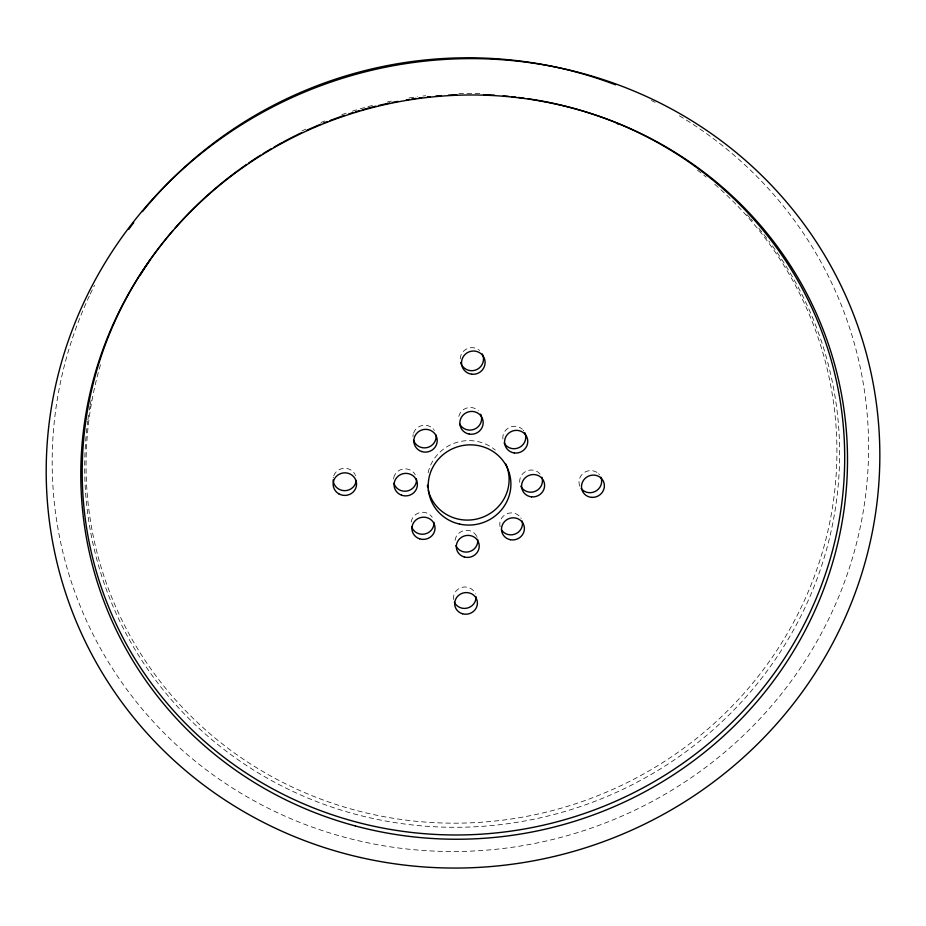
<?xml version="1.0" encoding="UTF-8"?>
<svg xmlns="http://www.w3.org/2000/svg" width="926" height="926" viewBox="0 0 926 926"><rect width="100%" height="100%" fill="white"/><g stroke="black" fill="none" stroke-linecap="round" stroke-linejoin="round"><path stroke-width="0.69" stroke-dasharray="4.63 3.47" d="M772.377 245.841A378.526 365.677 -16.8 0 1 551.757 815.088A378.526 365.677 -16.8 0 1 87.738 421.064M87.924 419.686A378.526 365.677 -16.8 0 1 88.919 412.788M89.359 410.033A378.526 365.677 -16.8 0 1 90.053 405.901M90.297 404.523A378.526 365.677 -16.8 0 1 91.061 400.402M746.981 214.601A378.526 365.677 -16.8 0 1 749.782 217.703M750.708 218.756A378.526 365.677 -16.8 0 1 752.549 220.851M758.822 228.282A378.526 365.677 -16.8 0 1 769.923 242.496M428.113 472.769A41.08 39.621 -16.8 0 1 495.329 450.094M458.798 416.434A11.61 11.297 -19.9 0 1 478.348 410.75M412.973 436.632A11.598 11.286 -12.3 0 1 413.181 434.514M413.552 433.136A11.598 11.286 -12.3 0 1 432.535 428.24M433.055 428.738A11.598 11.286 -12.3 0 1 433.53 429.27M433.97 429.826A11.598 11.286 -12.3 0 1 434.375 430.416M393.504 479.089A11.54 11.147 -9.1 0 1 393.596 478.395M393.724 477.7A11.54 11.147 -9.1 0 1 415.276 474.864M411.19 522.033A11.459 10.996 -10.9 0 1 432.234 517.275M455.094 540.344A11.401 10.892 -15 0 1 476.589 536.142M476.878 536.767A11.401 10.892 -15 0 1 477.133 537.404M500.098 526.732A11.401 10.904 -19.6 0 1 520.435 517.333M520.829 517.9A11.401 10.904 -19.6 0 1 521.176 518.479M519.706 482.296A11.471 11.019 -23.3 0 1 540.645 474.806M502.876 439.017A11.563 11.181 -24.3 0 1 522.322 429.247M523.283 430.277A11.563 11.181 -24.3 0 1 523.722 430.833M460.187 358.883A11.714 11.494 -25.7 0 1 478.545 349.634M479.124 350.063A11.714 11.494 -25.7 0 1 479.691 350.526M579.803 486.138A11.459 10.95 -28.2 0 1 598.092 473.29M598.601 473.765A11.459 10.95 -28.2 0 1 599.504 474.795M453.566 599.562A11.297 10.707 -13.8 0 1 462.028 587.339A11.297 10.707 -13.8 0 1 475.362 593.936M333.221 477.851A11.598 11.193 -1.7 0 1 333.348 477.156M333.742 475.802A11.598 11.193 -1.7 0 1 354.994 474.332M355.306 474.969A11.598 11.193 -1.7 0 1 355.584 475.617M679.418 115.819A409.338 395.703 -16.8 0 1 814.336 645.885A409.338 395.703 -16.8 0 1 273.077 810.62A409.338 395.703 -16.8 0 1 89.66 295.313M90.25 294.051A409.338 395.703 -16.8 0 1 94.521 285.335M651.383 100.483A409.338 395.703 -16.8 0 1 655.122 102.369M738.022 206.429A376.477 363.837 -16.8 0 1 546.34 812.114A376.477 363.837 -16.8 0 1 101.385 361.672M301.911 130.948A376.477 363.837 -16.8 0 1 305.684 129.177M320.975 122.521A376.477 363.837 -16.8 0 1 324.852 120.947M341.798 114.662A376.477 363.837 -16.8 0 1 347.065 112.879M352.366 111.178A376.477 363.837 -16.8 0 1 373.78 105.124M387.334 101.976A376.477 363.837 -16.8 0 1 391.409 101.119M409.199 97.936A376.477 363.837 -16.8 0 1 417.452 96.744M422.962 96.049A376.477 363.837 -16.8 0 1 425.717 95.737M458.914 93.48A376.477 363.837 -16.8 0 1 482.434 93.607M697.405 170.118A376.477 363.837 -16.8 0 1 706.214 177.086M714.791 184.32A376.477 363.837 -16.8 0 1 737.061 205.422"/><path stroke-width="1.39" d="M139.907 275.589A378.526 365.677 -16.8 0 1 150.174 259.928M616.866 123.181A378.526 365.677 -16.8 0 1 619.529 124.304M505.804 463.972A41.08 39.621 -16.8 0 1 480.907 517.865A41.08 39.621 -16.8 0 1 428.263 490.12M427.754 487.689A41.08 39.621 -16.8 0 1 427.407 485.212M481.219 415.589A11.61 11.297 -19.9 0 1 459.713 424.039M480.744 414.246A11.61 11.297 -19.9 0 1 480.999 414.906M436.065 435.046A11.598 11.286 -12.3 0 1 413.528 440.116M416.469 478.869A11.54 11.147 -9.1 0 1 393.909 483.256M433.958 522.461A11.459 10.996 -10.9 0 1 411.653 526.813M477.642 539.383A11.401 10.892 -15 0 1 455.939 545.703M522.183 521.025A11.401 10.904 -19.6 0 1 501.464 529.857M541.884 477.272A11.471 11.019 -23.3 0 1 542.092 477.932M542.254 478.615A11.471 11.019 -23.3 0 1 520.829 486.266M524.787 432.65A11.563 11.181 -24.3 0 1 519.347 447.478A11.563 11.181 -24.3 0 1 504.138 443.01M482.319 353.94A11.714 11.494 -25.7 0 1 477.353 369.277A11.714 11.494 -25.7 0 1 461.75 365.11M461.403 364.485A11.714 11.494 -25.7 0 1 460.616 362.471M600.881 477.168A11.459 10.95 -28.2 0 1 581.181 488.511M475.941 596.552A11.297 10.707 -13.8 0 1 467.399 608.069A11.297 10.707 -13.8 0 1 454.33 602.132M356.244 480.455A11.598 11.193 -1.7 0 1 344.403 490.676A11.598 11.193 -1.7 0 1 333.105 479.957M528.167 98.769A382.345 369.092 -16.8 0 1 821.767 584.41A382.345 369.092 -16.8 0 1 271.816 788.385A382.345 369.092 -16.8 0 1 173 230.505M174.817 228.409A382.345 369.092 -16.8 0 1 238.584 170.118M239.718 169.296A382.345 369.092 -16.8 0 1 246.605 164.434M248.92 162.837A382.345 369.092 -16.8 0 1 260.692 155.14M263.088 153.658A382.345 369.092 -16.8 0 1 271.538 148.577M273.969 147.153A382.345 369.092 -16.8 0 1 282.592 142.349M283.831 141.678A382.345 369.092 -16.8 0 1 301.459 132.765M306.575 130.381A382.345 369.092 -16.8 0 1 320.836 124.188M323.463 123.123A382.345 369.092 -16.8 0 1 327.399 121.561M330.038 120.554A382.345 369.092 -16.8 0 1 344.68 115.287M348.708 113.956A382.345 369.092 -16.8 0 1 352.748 112.659M355.445 111.826A382.345 369.092 -16.8 0 1 359.508 110.611M362.228 109.824A382.345 369.092 -16.8 0 1 375.887 106.177M378.63 105.506A382.345 369.092 -16.8 0 1 389.661 103.017M392.439 102.439A382.345 369.092 -16.8 0 1 397.983 101.362M406.329 99.881A382.345 369.092 -16.8 0 1 409.118 99.429M411.908 98.989A382.345 369.092 -16.8 0 1 416.098 98.376M418.899 97.994A382.345 369.092 -16.8 0 1 421.7 97.635M427.303 96.975A382.345 369.092 -16.8 0 1 430.115 96.674M435.729 96.119A382.345 369.092 -16.8 0 1 441.355 95.656M448.381 95.193A382.345 369.092 -16.8 0 1 456.819 94.799M483.534 94.753A382.345 369.092 -16.8 0 1 494.762 95.274M503.154 95.876A382.345 369.092 -16.8 0 1 508.733 96.385M511.522 96.663A382.345 369.092 -16.8 0 1 515.689 97.126M518.467 97.45A382.345 369.092 -16.8 0 1 524.023 98.168M128.702 229.405A409.338 395.703 -16.8 0 1 133.738 222.634M142.454 211.568A409.338 395.703 -16.8 0 1 615.524 84.798M616.566 123.158A376.477 363.837 -16.8 0 1 619.205 124.281M459.516 524.07A41.485 39.992 -16.8 0 0 509.312 473.151A41.485 39.992 -16.8 0 0 439.804 457.675A41.485 39.992 -16.8 0 0 459.516 524.07M469.285 434.109A11.725 11.401 -19.9 0 0 482.539 418.911A11.725 11.401 -19.9 0 0 462.664 415.508A11.725 11.401 -19.9 0 0 469.285 434.109M421.608 451.529A11.725 11.39 -12.3 0 0 437.037 438.53A11.725 11.39 -12.3 0 0 417.927 432.153A11.725 11.39 -12.3 0 0 421.608 451.529M401.537 495.19A11.656 11.251 -9.2 0 0 417.256 482.782A11.656 11.251 -9.2 0 0 398.435 475.941A11.656 11.251 -9.2 0 0 401.537 495.19M419.617 538.816A11.575 11.089 -10.9 0 0 434.838 526.095A11.575 11.089 -10.9 0 0 415.971 519.949A11.575 11.089 -10.9 0 0 419.617 538.816M464.204 556.954A11.517 10.996 -15 0 0 478.997 543.863A11.517 10.996 -15 0 0 460.095 538.365A11.517 10.996 -15 0 0 464.204 556.954M510.353 539.719A11.517 11.008 -19.5 0 0 523.908 525.343A11.517 11.008 -19.5 0 0 504.566 521.558A11.517 11.008 -19.5 0 0 510.353 539.719M531.536 496.857A11.587 11.124 -23.3 0 0 543.759 481.196A11.587 11.124 -23.3 0 0 524 479.124A11.587 11.124 -23.3 0 0 531.536 496.857M514.243 452.941A11.679 11.286 -24.2 0 0 527.033 437.454A11.679 11.286 -24.2 0 0 507.205 434.699A11.679 11.286 -24.2 0 0 514.243 452.941M338.719 493.766A11.714 11.297 -1.8 0 0 356.556 484.391A11.714 11.297 -1.8 0 0 339.252 474.205A11.714 11.297 -1.8 0 0 338.719 493.766M471.797 374.22A11.83 11.598 -25.5 0 0 484.194 358.015A11.83 11.598 -25.5 0 0 463.938 355.723A11.83 11.598 -25.5 0 0 471.797 374.22M591.98 497.389A11.575 11.043 -28.1 0 0 603.312 481.103A11.575 11.043 -28.1 0 0 583.53 480.235A11.575 11.043 -28.1 0 0 591.98 497.389M462.502 613.776A11.413 10.799 -13.8 0 0 477.179 600.893A11.413 10.799 -13.8 0 0 458.451 595.511A11.413 10.799 -13.8 0 0 462.502 613.776M360.631 857.534A418.02 403.493 -16.8 0 0 864.132 345.676A418.02 403.493 -16.8 0 0 164.296 186.809A418.02 403.493 -16.8 0 0 360.631 857.534M355.295 825.934A384.452 370.979 -16.8 0 0 836.907 373.085A384.452 370.979 -16.8 0 0 200.259 202.296A384.452 370.979 -16.8 0 0 355.295 825.934"/></g></svg>
